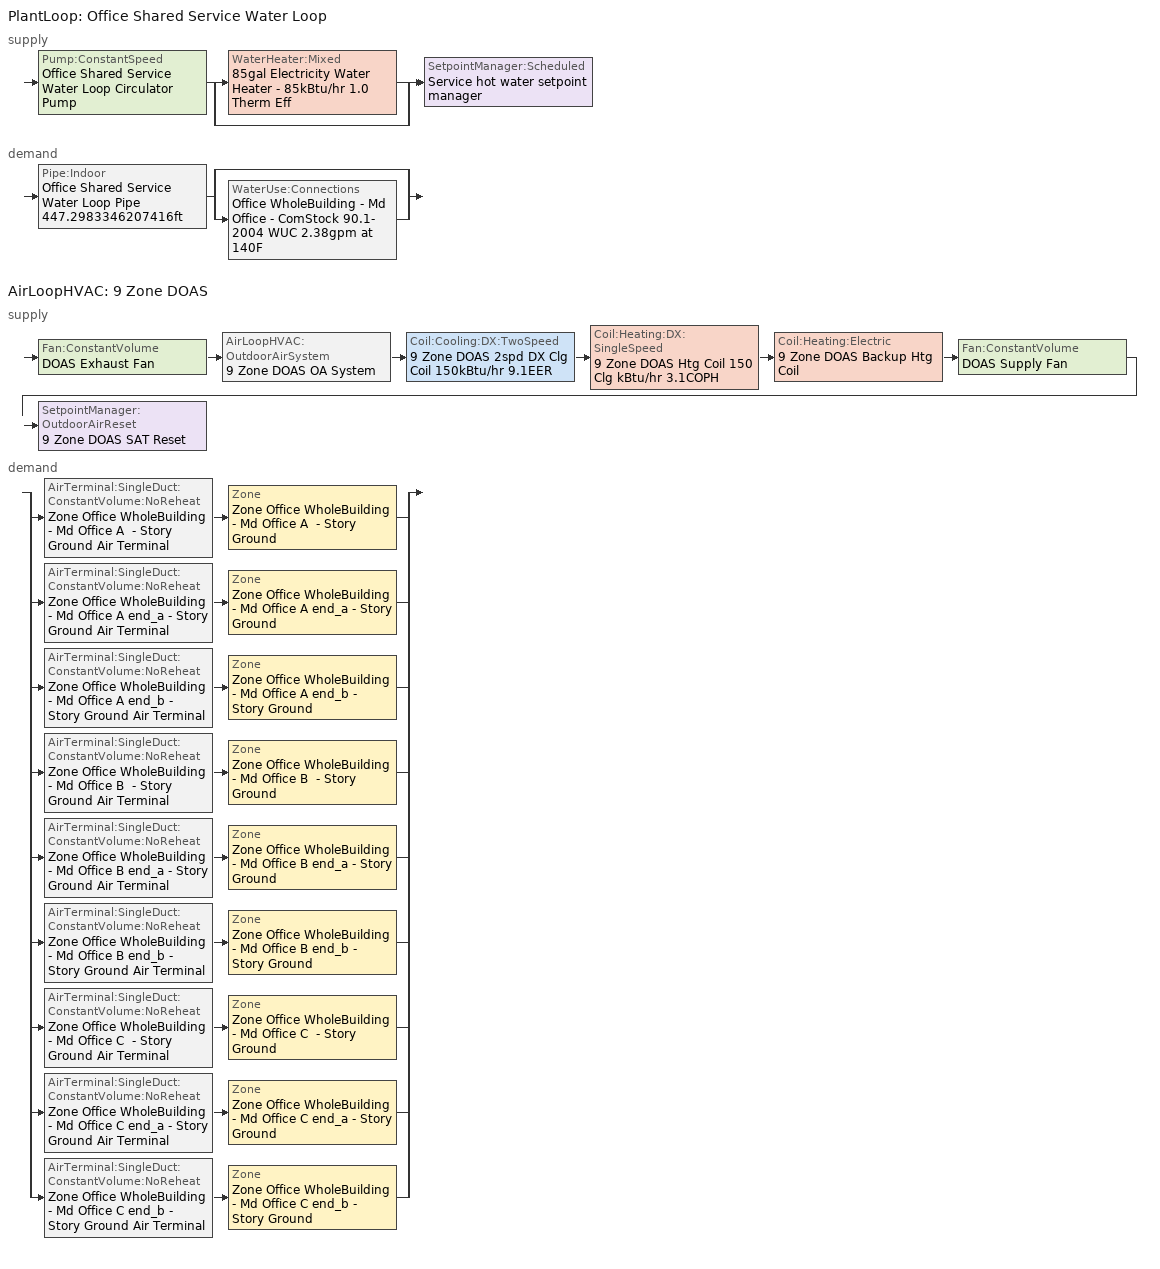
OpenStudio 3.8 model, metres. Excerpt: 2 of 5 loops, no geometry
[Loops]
PlantLoop 'Office Shared Service Water Loop'
 supply: Pump:ConstantSpeed 'Office Shared Service Water Loop Circulator Pump' > split
  | WaterHeater:Mixed '85gal Electricity Water Heater - 85kBtu/hr 1.0 Therm Eff'
  | bypass
  join > SetpointManager:Scheduled 'Service hot water setpoint manager'
 demand: Pipe:Indoor 'Office Shared Service Water Loop Pipe 447.2983346207416ft' > split
  | bypass
  | WaterUse:Connections 'Office WholeBuilding - Md Office - ComStock 90.1-2004 WUC 2.38gpm at 140F'
AirLoopHVAC '9 Zone DOAS'
 supply: Fan:ConstantVolume 'DOAS Exhaust Fan' > AirLoopHVAC:OutdoorAirSystem '9 Zone DOAS OA System' > Coil:Cooling:DX:TwoSpeed '9 Zone DOAS 2spd DX Clg Coil 150kBtu/hr 9.1EER' > Coil:Heating:DX:SingleSpeed '9 Zone DOAS Htg Coil 150 Clg kBtu/hr 3.1COPH' > Coil:Heating:Electric '9 Zone DOAS Backup Htg Coil' > Fan:ConstantVolume 'DOAS Supply Fan' > SetpointManager:OutdoorAirReset '9 Zone DOAS SAT Reset'
 demand: split
  | AirTerminal:SingleDuct:ConstantVolume:NoReheat 'Zone Office WholeBuilding - Md Office A  - Story Ground Air Terminal' > Zone 'Zone Office WholeBuilding - Md Office A  - Story Ground'
  | AirTerminal:SingleDuct:ConstantVolume:NoReheat 'Zone Office WholeBuilding - Md Office A end_a - Story Ground Air Terminal' > Zone 'Zone Office WholeBuilding - Md Office A end_a - Story Ground'
  | AirTerminal:SingleDuct:ConstantVolume:NoReheat 'Zone Office WholeBuilding - Md Office A end_b - Story Ground Air Terminal' > Zone 'Zone Office WholeBuilding - Md Office A end_b - Story Ground'
  | AirTerminal:SingleDuct:ConstantVolume:NoReheat 'Zone Office WholeBuilding - Md Office B  - Story Ground Air Terminal' > Zone 'Zone Office WholeBuilding - Md Office B  - Story Ground'
  | AirTerminal:SingleDuct:ConstantVolume:NoReheat 'Zone Office WholeBuilding - Md Office B end_a - Story Ground Air Terminal' > Zone 'Zone Office WholeBuilding - Md Office B end_a - Story Ground'
  | AirTerminal:SingleDuct:ConstantVolume:NoReheat 'Zone Office WholeBuilding - Md Office B end_b - Story Ground Air Terminal' > Zone 'Zone Office WholeBuilding - Md Office B end_b - Story Ground'
  | AirTerminal:SingleDuct:ConstantVolume:NoReheat 'Zone Office WholeBuilding - Md Office C  - Story Ground Air Terminal' > Zone 'Zone Office WholeBuilding - Md Office C  - Story Ground'
  | AirTerminal:SingleDuct:ConstantVolume:NoReheat 'Zone Office WholeBuilding - Md Office C end_a - Story Ground Air Terminal' > Zone 'Zone Office WholeBuilding - Md Office C end_a - Story Ground'
  | AirTerminal:SingleDuct:ConstantVolume:NoReheat 'Zone Office WholeBuilding - Md Office C end_b - Story Ground Air Terminal' > Zone 'Zone Office WholeBuilding - Md Office C end_b - Story Ground'
[SizingPeriod:DesignDay] Barometric Pressure {Pa}=97819; Wind Speed {m/s}=3.6; Wind Direction {deg}=230; Rain Indicator=No; Snow Indicator=No; Day of Month=21; Day Type=SummerDesignDay; Daylight Saving Time Indicator=No; Humidity Condition Type=Wetbulb; Dry-Bulb Temperature Range Modifier Type=DefaultMultipliers; Solar Model Indicator=ASHRAETau
Name | Maximum Dry-Bulb Temperature {C} | Daily Dry-Bulb Temperature Range {deltaC} | Month | Wetbulb or DewPoint at Maximum Dry-Bulb {C} | ASHRAE Clear Sky Optical Depth for Beam Irradiance | ASHRAE Clear Sky Optical Depth for Diffuse Irradiance
Greenville Greenvil October .4% Condns DB=>MCWB 1 | 29 | 11.5 | 10 | 20 | 0.354 | 2.508
Greenville Greenvil September .4% Condns DB=>MCWB 1 | 33 | 10.2 | 9 | 21.6 | 0.385 | 2.419
[Construction]
Copper pipe 0.75in type L with 0.5in fiberglass batt: Fiberglass batt 0.5in, Copper pipe 0.75in type L
[Material] Roughness=Smooth; Thermal Absorptance=0.9; Solar Absorptance=0.7; Visible Absorptance=0.7
Name | Thickness {m} | Conductivity {W/m-K} | Density {kg/m3} | Specific Heat {J/kg-K}
Copper pipe 0.75in type L | 0.001143 | 386 | 8906.27 | 385.1856
Fiberglass batt 0.5in | 0.0127 | 0.0663448 | 11.2129 | 837.36
[Sizing:Zone] Zone Cooling Design Supply Air Temperature Input Method=SupplyAirTemperature; Zone Cooling Design Supply Air Temperature {C}=12.7778; Zone Cooling Design Supply Air Temperature Difference {deltaC}=11.11; Zone Heating Design Supply Air Temperature Input Method=SupplyAirTemperature; Zone Heating Design Supply Air Temperature {C}=40; Zone Heating Design Supply Air Temperature Difference {deltaC}=11.11; Zone Cooling Design Supply Air Humidity Ratio {kg-H2O/kg-air}=0.0085; Zone Heating Design Supply Air Humidity Ratio {kg-H2O/kg-air}=0.008; Cooling Design Air Flow Method=DesignDay; Heating Design Air Flow Method=DesignDay; Account for Dedicated Outdoor Air System=Yes; Dedicated Outdoor Air System Control Strategy=NeutralSupplyAir; Dedicated Outdoor Air Low Setpoint Temperature for Design {C}=15.556; Dedicated Outdoor Air High Setpoint Temperature for Design {C}=21.111; Zone Load Sizing Method=Sensible Load Only No Latent Load; Zone Latent Cooling Design Supply Air Humidity Ratio Input Method=HumidityRatioDifference; Zone Cooling Design Supply Air Humidity Ratio Difference {kgWater/kgDryAir}=0.005; Zone Latent Heating Design Supply Air Humidity Ratio Input Method=HumidityRatioDifference; Zone Humidification Design Supply Air Humidity Ratio Difference {kgWater/kgDryAir}=0.005
Zone Office WholeBuilding - Md Office A end_a - Story Ground; Zone Office WholeBuilding - Md Office B end_a - Story Ground; Zone Office WholeBuilding - Md Office C end_a - Story Ground; Zone Office WholeBuilding - Md Office A  - Story Ground; Zone Office WholeBuilding - Md Office B  - Story Ground; Zone Office WholeBuilding - Md Office C  - Story Ground; Zone Office WholeBuilding - Md Office A end_b - Story Ground; Zone Office WholeBuilding - Md Office B end_b - Story Ground; Zone Office WholeBuilding - Md Office C end_b - Story Ground
[Zone equipment]
Zone Office WholeBuilding - Md Office A end_a - Story Ground: Zone Office WholeBuilding - Md Office A end_a - Story Ground Air Terminal, Zone Office WholeBuilding - Md Office A end_a - Story Ground VRF Terminal Unit
Zone Office WholeBuilding - Md Office B end_a - Story Ground: Zone Office WholeBuilding - Md Office B end_a - Story Ground Air Terminal, Zone Office WholeBuilding - Md Office B end_a - Story Ground VRF Terminal Unit
Zone Office WholeBuilding - Md Office C end_a - Story Ground: Zone Office WholeBuilding - Md Office C end_a - Story Ground Air Terminal, Zone Office WholeBuilding - Md Office C end_a - Story Ground VRF Terminal Unit
Zone Office WholeBuilding - Md Office A  - Story Ground: Zone Office WholeBuilding - Md Office A  - Story Ground Air Terminal, Zone Office WholeBuilding - Md Office A  - Story Ground VRF Terminal Unit
Zone Office WholeBuilding - Md Office B  - Story Ground: Zone Office WholeBuilding - Md Office B  - Story Ground Air Terminal, Zone Office WholeBuilding - Md Office B  - Story Ground VRF Terminal Unit
Zone Office WholeBuilding - Md Office C  - Story Ground: Zone Office WholeBuilding - Md Office C  - Story Ground Air Terminal, Zone Office WholeBuilding - Md Office C  - Story Ground VRF Terminal Unit
Zone Office WholeBuilding - Md Office A end_b - Story Ground: Zone Office WholeBuilding - Md Office A end_b - Story Ground Air Terminal, Zone Office WholeBuilding - Md Office A end_b - Story Ground VRF Terminal Unit
Zone Office WholeBuilding - Md Office B end_b - Story Ground: Zone Office WholeBuilding - Md Office B end_b - Story Ground Air Terminal, Zone Office WholeBuilding - Md Office B end_b - Story Ground VRF Terminal Unit
Zone Office WholeBuilding - Md Office C end_b - Story Ground: Zone Office WholeBuilding - Md Office C end_b - Story Ground Air Terminal, Zone Office WholeBuilding - Md Office C end_b - Story Ground VRF Terminal Unit
[WaterUse:Connections]
Office WholeBuilding - Md Office - ComStock 90.1-2004 WUC 2.38gpm at 140F: Drain Water Heat Exchanger Type=None; Drain Water Heat Exchanger Destination=Plant; Water Use Equipment Name 1=Office WholeBuilding - Md Office - ComStock 90.1-2004 Service Water Use 2.38gpm at 140F
[WaterUse:Equipment:Definition]
Office WholeBuilding - Md Office - ComStock 90.1-2004 Service Water Use Def 2.38gpm: Peak Flow Rate {m3/s}=0.000149996; Target Temperature Schedule=Mixed Water At Faucet Temp - 140F; Sensible Fraction Schedule=Fraction Sensible - 0.2; Latent Fraction Schedule=Fraction Latent - 0.05
[WaterUse:Equipment]
Office WholeBuilding - Md Office - ComStock 90.1-2004 Service Water Use 2.38gpm at 140F: Water Use Equipment Definition=Office WholeBuilding - Md Office - ComStock 90.1-2004 Service Water Use Def 2.38gpm; Flow Rate Fraction Schedule=OfficeMedium BLDG_SWH_SCH
[PlantLoop]
Office Shared Service Water Loop: Glycol Concentration=0; Maximum Loop Temperature {C}=60; Minimum Loop Temperature {C}=10; Maximum Loop Flow Rate {m3/s}=0.000149996; Plant Loop Volume {m3}=0.0179996; Load Distribution Scheme=Optimal
[Sizing:Plant]
Office Shared Service Water Loop: Loop Type=Heating; Design Loop Exit Temperature {C}=60; Loop Design Temperature Difference {deltaC}=5; Sizing Option=NonCoincident; Zone Timesteps in Averaging Window=1; Coincident Sizing Factor Mode=None
[SetpointManager:Scheduled]
Service hot water setpoint manager: Control Variable=Temperature; Schedule=Service Water Loop Temp - 140F; Setpoint Node or NodeList=Office Shared Service Water Loop Supply Outlet Node
[Pump:ConstantSpeed]
Office Shared Service Water Loop Circulator Pump: Rated Flow Rate {m3/s}=0.000149996; Rated Pump Head {Pa}=29890.7; Rated Power Consumption {W}=6.96735; Motor Efficiency=0.825; Fraction of Motor Inefficiencies to Fluid Stream=0; Pump Control Type=Intermittent; Design Power Sizing Method=PowerPerFlowPerPressure; Design Electric Power per Unit Flow Rate {W/(m3/s)}=348701.1; Design Shaft Power per Unit Flow Rate per Unit Head {W-s/m3-Pa}=1.28205
[WaterHeater:Mixed]
85gal Electricity Water Heater - 85kBtu/hr 1.0 Therm Eff: Tank Volume {m3}=0.323182; Setpoint Temperature Schedule=Service Water Loop Temp - 140F; Deadband Temperature Difference {deltaC}=2; Maximum Temperature Limit {C}=60; Heater Control Type=Cycle; Heater Maximum Capacity {W}=25021.1; Heater Fuel Type=Electricity; Heater Thermal Efficiency=1; Off Cycle Parasitic Fuel Consumption Rate {W}=0; Off Cycle Parasitic Fuel Type=Electricity; Off Cycle Parasitic Heat Fraction to Tank=0; On Cycle Parasitic Fuel Consumption Rate {W}=0; On Cycle Parasitic Fuel Type=Electricity; On Cycle Parasitic Heat Fraction to Tank=0; Ambient Temperature Indicator=Schedule; Ambient Temperature Schedule=Water Heater Ambient Temp Schedule - 70.0f; Off Cycle Loss Coefficient to Ambient Temperature {W/K}=2.58787; On Cycle Loss Coefficient to Ambient Temperature {W/K}=2.58787; Use Side Effectiveness=1; Source Side Effectiveness=1; Use Side Design Flow Rate {m3/s}=autosize; Source Side Design Flow Rate {m3/s}=autosize; Indirect Water Heating Recovery Time {hr}=1.5; Source Side Flow Control Mode=IndirectHeatPrimarySetpoint
[WaterHeater:Sizing]
85gal Electricity Water Heater - 85kBtu/hr 1.0 Therm Eff: Design Mode=PeakDraw; Time Storage Can Meet Peak Draw {hr}=0.538503; Time for Tank Recovery {hr}=0; Nominal Tank Volume for Autosizing Plant Connections {m3}=1
[Pipe:Indoor]
Office Shared Service Water Loop Pipe 447.2983346207416ft: Construction=Copper pipe 0.75in type L with 0.5in fiberglass batt; Environment Type=Schedule; Ambient Temperature Schedule=Office Shared Service Water Loop Piping Air Temp - 70F; Ambient Air Velocity Schedule=Office Shared Service Water Loop Piping Air Velocity - 0.67mph; Pipe Inside Diameter {m}=0.019939; Pipe Length {m}=136.337
[AirLoopHVAC]
9 Zone DOAS: Availability Schedule=9 Zone DOAS Occ Sch; Design Supply Air Flow Rate {m3/s}=1.7698; Design Return Air Flow Fraction of Supply Air Flow=1
[Sizing:System]
9 Zone DOAS: Type of Load to Size On=VentilationRequirement; Design Outdoor Air Flow Rate {m3/s}=1.7698; Central Heating Maximum System Air Flow Ratio=1; Preheat Design Temperature {C}=7; Preheat Design Humidity Ratio {kg-H2O/kg-Air}=0.008; Precool Design Temperature {C}=12.8; Precool Design Humidity Ratio {kg-H2O/kg-Air}=0.008; Central Cooling Design Supply Air Temperature {C}=15.5556; Central Heating Design Supply Air Temperature {C}=21.1111; Sizing Option=Coincident; 100% Outdoor Air in Cooling=Yes; 100% Outdoor Air in Heating=Yes; Central Cooling Design Supply Air Humidity Ratio {kg-H2O/kg-Air}=0.0085; System Outdoor Air Method=ZoneSum; Zone Maximum Outdoor Air Fraction=1; Cooling Supply Air Flow Rate Per Floor Area {m3/s-m2}=0.00996765; Cooling Fraction of Autosized Cooling Supply Air Flow Rate=1; Cooling Supply Air Flow Rate Per Unit Cooling Capacity {m3/s-W}=3.94755e-05; Heating Supply Air Flow Rate Per Floor Area {m3/s-m2}=0.00996765; Heating Fraction of Autosized Heating Supply Air Flow Rate=1; Heating Fraction of Autosized Cooling Supply Air Flow Rate=1; Heating Supply Air Flow Rate Per Unit Heating Capacity {m3/s-W}=3.15882e-05; Cooling Design Capacity Method=CoolingDesignCapacity; Cooling Design Capacity {W}=44132.68; Cooling Design Capacity Per Floor Area {W/m2}=234.7; Fraction of Autosized Cooling Design Capacity=1; Heating Design Capacity Method=HeatingDesignCapacity; Heating Design Capacity {W}=56056.08; Heating Design Capacity Per Floor Area {W/m2}=157; Fraction of Autosized Heating Design Capacity=1; Central Cooling Capacity Control Method=OnOff; Occupant Diversity=1
[Fan:ConstantVolume] Availability Schedule=Always On Discrete; Fan Total Efficiency=0.56875; Pressure Rise {Pa}=622.722; Maximum Flow Rate {m3/s}=1.7698; Motor Efficiency=0.875; Motor In Airstream Fraction=1
DOAS Supply Fan; DOAS Exhaust Fan
[Coil:Heating:Electric]
9 Zone DOAS Backup Htg Coil: Availability Schedule=Always On Discrete; Efficiency=1; Nominal Capacity {W}=56056.1
[Coil:Heating:DX:SingleSpeed]
9 Zone DOAS Htg Coil 150 Clg kBtu/hr 3.1COPH: Availability Schedule=Always On Discrete; Rated Total Heating Capacity {W}=43948.4; Rated COP {W/W}=3.361; Rated Air Flow Rate {m3/s}=1.7698; Rated Supply Fan Power Per Volume Flow Rate 2017 {W/(m3/s)}=773.3; Rated Supply Fan Power Per Volume Flow Rate 2023 {W/(m3/s)}=934.4; Total Heating Capacity Function of Temperature Curve=DXHEAT-NECB2011-REF-CAPFT; Total Heating Capacity Function of Flow Fraction Curve=DXHEAT-NECB2011-REF-CAPFFLOW; Energy Input Ratio Function of Temperature Curve=DXHEAT-NECB2011-REF-EIRFT; Energy Input Ratio Function of Flow Fraction Curve=DXHEAT-NECB2011-REF-EIRFFLOW; Part Load Fraction Correlation Curve=DXHEAT-NECB2011-REF-PLFFPLR; Defrost Energy Input Ratio Function of Temperature Curve=9 Zone DOAS Htg Coil Defrost EIR Func of Temp Curve; Defrost Strategy=ReverseCycle; Defrost Control=OnDemand; Defrost Time Period Fraction=0.166667; Resistive Defrost Heater Capacity {W}=2000
[Coil:Cooling:DX:TwoSpeed]
9 Zone DOAS 2spd DX Clg Coil 150kBtu/hr 9.1EER: Availability Schedule=Always On Discrete; Rated High Speed Total Cooling Capacity {W}=43948.4; Rated High Speed Sensible Heat Ratio=0.701083; Rated High Speed COP {W/W}=3.16622; Rated High Speed Air Flow Rate {m3/s}=1.7698; Rated High Speed Evaporator Fan Power Per Volume Flow Rate 2017 {W/(m3/s)}=773.3; Rated High Speed Evaporator Fan Power Per Volume Flow Rate 2023 {W/(m3/s)}=934.4; Unit Internal Static Air Pressure {Pa}=773.3; Total Cooling Capacity Function of Temperature Curve=HPACCoolCapFT; Total Cooling Capacity Function of Flow Fraction Curve=HPACCoolCapFFF; Energy Input Ratio Function of Temperature Curve=HPACCOOLEIRFT; Energy Input Ratio Function of Flow Fraction Curve=HPACCOOLEIRFFF; Part Load Fraction Correlation Curve=HPACCOOLPLFFPLR; Rated Low Speed Total Cooling Capacity {W}=14648; Rated Low Speed Sensible Heat Ratio=0.69; Rated Low Speed COP {W/W}=3.16622; Rated Low Speed Air Flow Rate {m3/s}=0.589875; Rated Low Speed Evaporator Fan Power Per Volume Flow Rate 2017 {W/(m3/s)}=773.3; Rated Low Speed Evaporator Fan Power Per Volume Flow Rate 2023 {W/(m3/s)}=934.4; Low Speed Total Cooling Capacity Function of Temperature Curve=HPACCoolCapFT; Low Speed Energy Input Ratio Function of Temperature Curve=HPACCOOLEIRFT; Condenser Type=AirCooled; Minimum Outdoor Dry-Bulb Temperature for Compressor Operation {C}=-25; High Speed Evaporative Condenser Effectiveness=0.9; High Speed Evaporative Condenser Air Flow Rate {m3/s}=Autosize; High Speed Evaporative Condenser Pump Rated Power Consumption {W}=Autosize; Low Speed Evaporative Condenser Effectiveness=0.9; Low Speed Evaporative Condenser Air Flow Rate {m3/s}=Autosize; Low Speed Evaporative Condenser Pump Rated Power Consumption {W}=Autosize; Basin Heater Capacity {W/K}=0; Basin Heater Setpoint Temperature {C}=2
[Controller:OutdoorAir]
9 Zone DOAS Outdoor Air Controller: Minimum Outdoor Air Flow Rate {m3/s}=1.7698; Maximum Outdoor Air Flow Rate {m3/s}=1.7698; Economizer Control Type=NoEconomizer; Economizer Control Action Type=ModulateFlow; Lockout Type=LockoutWithCompressor; Minimum Limit Type=FixedMinimum; Minimum Outdoor Air Schedule=Always On Discrete; Minimum Fraction of Outdoor Air Schedule=Always On Discrete; Controller Mechanical Ventilation=9 Zone DOAS Mechanical Ventilation Controller; High Humidity Control=No; Heat Recovery Bypass Control Type=BypassWhenWithinEconomizerLimits; Economizer Operation Staging=InterlockedWithMechanicalCooling
[Controller:MechanicalVentilation]
9 Zone DOAS Mechanical Ventilation Controller: Availability Schedule=Always On Discrete; System Outdoor Air Method=ZoneSum
[AirLoopHVAC:OutdoorAirSystem]
9 Zone DOAS OA System: Controller=9 Zone DOAS Outdoor Air Controller
[SetpointManager:OutdoorAirReset]
9 Zone DOAS SAT Reset: Control Variable=Temperature; Setpoint at Outdoor Low Temperature {C}=21.1111; Outdoor Low Temperature {C}=12.7778; Setpoint at Outdoor High Temperature {C}=15.5556; Outdoor High Temperature {C}=21.1111; Setpoint Node or NodeList=9 Zone DOAS Supply Outlet Node
[AvailabilityManager:NightCycle] Applicability Schedule=Always On Discrete; Control Type=CycleOnAny; Thermostat Tolerance {deltaC}=1; Cycling Run Time {s}=3600
Availability Manager Night Cycle 1; Availability Manager Night Cycle 2; Availability Manager Night Cycle 3; Availability Manager Night Cycle 4
[AirTerminal:SingleDuct:ConstantVolume:NoReheat] Availability Schedule=Always On Discrete
Name | Maximum Air Flow Rate {m3/s}
Zone Office WholeBuilding - Md Office A  - Story Ground Air Terminal; Zone Office WholeBuilding - Md Office C  - Story Ground Air Terminal | 0.172635
Zone Office WholeBuilding - Md Office A end_a - Story Ground Air Terminal; Zone Office WholeBuilding - Md Office A end_b - Story Ground Air Terminal; Zone Office WholeBuilding - Md Office C end_a - Story Ground Air Terminal; Zone Office WholeBuilding - Md Office C end_b - Story Ground Air Terminal | 0.0106188
Zone Office WholeBuilding - Md Office B  - Story Ground Air Terminal | 1.23066
Zone Office WholeBuilding - Md Office B end_a - Story Ground Air Terminal; Zone Office WholeBuilding - Md Office B end_b - Story Ground Air Terminal | 0.0756985
[AirConditioner:VariableRefrigerantFlow]
9 Zone VRF System: Availability Schedule=Always On Discrete; Gross Rated Total Cooling Capacity {W}=193694; Gross Rated Cooling COP {W/W}=4.287; Minimum Outdoor Temperature in Cooling Mode {C}=-15; Maximum Outdoor Temperature in Cooling Mode {C}=50; Cooling Capacity Ratio Modifier Function of Low Temperature Curve=vrf_cool_cap_f_of_low_temp; Cooling Capacity Ratio Boundary Curve=vrf_cool_cap_ratio_boundary; Cooling Capacity Ratio Modifier Function of High Temperature Curve=vrf_cool_cap_f_of_high_temp; Cooling Energy Input Ratio Modifier Function of Low Temperature Curve=vrf_cool_eir_f_of_low_temp; Cooling Energy Input Ratio Boundary Curve=vrf_cool_eir_ratio_boundary; Cooling Energy Input Ratio Modifier Function of High Temperature Curve=vrf_cool_eir_f_of_high_temp; Cooling Energy Input Ratio Modifier Function of Low Part-Load Ratio Curve=vrf_cool_eir_f_of_low_temp 1; Cooling Energy Input Ratio Modifier Function of High Part-Load Ratio Curve=vrf_cooling_eir_high_plr; Cooling Combination Ratio Correction Factor Curve=vrf_cooling_comb_ratio; Cooling Part-Load Fraction Correlation Curve=vrf_cooling_cplffplr; Gross Rated Heating Capacity {W}=193694; Rated Heating Capacity Sizing Ratio {W/W}=1; Rated Heating COP {W/W}=4.147; Minimum Outdoor Temperature in Heating Mode {C}=-25; Maximum Outdoor Temperature in Heating Mode {C}=16.1; Heating Capacity Ratio Modifier Function of Low Temperature Curve=vrf_heat_cap_f_of_low_temp; Heating Capacity Ratio Boundary Curve=vrf_heat_cap_ratio_boundary; Heating Capacity Ratio Modifier Function of High Temperature Curve=vrf_heat_cap_f_of_high_temp; Heating Energy Input Ratio Modifier Function of Low Temperature Curve=vrf_heat_eir_f_of_low_temp; Heating Energy Input Ratio Boundary Curve=vrf_heat_eir_boundary; Heating Energy Input Ratio Modifier Function of High Temperature Curve=vrf_heat_eir_f_of_high_temp; Heating Performance Curve Outdoor Temperature Type=WetBulbTemperature; Heating Energy Input Ratio Modifier Function of Low Part-Load Ratio Curve=vrf_heating_eir_low_plr; Heating Energy Input Ratio Modifier Function of High Part-Load Ratio Curve=vrf_heating_eir_hi_plr; Heating Combination Ratio Correction Factor Curve=vrf_heating_comb_ratio; Heating Part-Load Fraction Correlation Curve=vrf_heating_cplffplr; Minimum Heat Pump Part-Load Ratio=0.25; Zone Name for Master Thermostat Location=Zone Office WholeBuilding - Md Office A  - Story Ground; Master Thermostat Priority Control Type=LoadPriority; Heat Pump Waste Heat Recovery=Yes; Equivalent Piping Length used for Piping Correction Factor in Cooling Mode {m}=30.48; Vertical Height used for Piping Correction Factor {m}=10.668; Piping Correction Factor for Length in Cooling Mode Curve=Air Conditioner Variable Refrigerant Flow 1 CoolingLengthCorrectionFactor; Piping Correction Factor for Height in Cooling Mode Coefficient {1/m}=-0.000386; Equivalent Piping Length used for Piping Correction Factor in Heating Mode {m}=30.48; Piping Correction Factor for Height in Heating Mode Coefficient {1/m}=0; Crankcase Heater Power per Compressor {W}=15; Number of Compressors=3; Ratio of Compressor Size to Total Compressor Capacity {W/W}=0.33; Maximum Outdoor Dry-bulb Temperature for Crankcase Heater {C}=7; Defrost Strategy=ReverseCycle; Defrost Control=OnDemand; Defrost Energy Input Ratio Modifier Function of Temperature Curve=vrf_defrost_eir_f_of_temp; Defrost Time Period Fraction=0.058333; Resistive Defrost Heater Capacity {W}=1e-07; Maximum Outdoor Dry-bulb Temperature for Defrost Operation {C}=7; Water Condenser Volume Flow Rate {m3/s}=autosize; Evaporative Condenser Effectiveness=0.9; Evaporative Condenser Air Flow Rate {m3/s}=22.0811; Evaporative Condenser Pump Rated Power Consumption {W}=826.298; Basin Heater Capacity {W/K}=0; Basin Heater Setpoint Temperature {C}=2; Fuel Type=Electricity; Minimum Outdoor Temperature in Heat Recovery Mode {C}=-10; Maximum Outdoor Temperature in Heat Recovery Mode {C}=27.2; Initial Heat Recovery Cooling Capacity Fraction {W/W}=0.5; Heat Recovery Cooling Capacity Time Constant {hr}=0.083; Initial Heat Recovery Cooling Energy Fraction {W/W}=1; Heat Recovery Cooling Energy Time Constant {hr}=0; Initial Heat Recovery Heating Capacity Fraction {W/W}=0.5; Heat Recovery Heating Capacity Time Constant {hr}=0.083; Initial Heat Recovery Heating Energy Fraction {W/W}=0.5; Heat Recovery Heating Energy Time Constant {hr}=0
[ZoneHVAC:TerminalUnit:VariableRefrigerantFlow] Terminal Unit Availability schedule=Always On Discrete; Supply Air Fan Operating Mode Schedule=Always Off Discrete; Supply Air Fan Placement=DrawThrough; Zone Terminal Unit On Parasitic Electric Energy Use {W}=30; Zone Terminal Unit Off Parasitic Electric Energy Use {W}=20; Rated Total Heating Capacity Sizing Ratio {W/W}=1; Maximum Supply Air Temperature from Supplemental Heater {C}=Autosize; Maximum Outdoor Dry-Bulb Temperature for Supplemental Heater Operation {C}=21
Name | Supply Air Flow Rate During Cooling Operation {m3/s} | Supply Air Flow Rate When No Cooling is Needed {m3/s} | Supply Air Flow Rate During Heating Operation {m3/s} | Supply Air Flow Rate When No Heating is Needed {m3/s} | Outdoor Air Flow Rate During Cooling Operation {m3/s} | Outdoor Air Flow Rate During Heating Operation {m3/s} | Outdoor Air Flow Rate When No Cooling or Heating is Needed {m3/s} | Supply Air Fan | Cooling Coil | Heating Coil
Zone Office WholeBuilding - Md Office A  - Story Ground VRF Terminal Unit | 1.11695 | 1.11695 | 1.11695 | 1.11695 | 0.172635 | 0.172635 | 0.172635 | Zone Office WholeBuilding - Md Office A  - Story Ground VRF Unit Cycling Fan | Zone HVAC Terminal Unit Variable Refrigerant Flow 1 Cooling Coil | Zone HVAC Terminal Unit Variable Refrigerant Flow 1 Heating Coil
Zone Office WholeBuilding - Md Office A end_a - Story Ground VRF Terminal Unit | 0.12274 | 0.12274 | 0.12274 | 0.12274 | 0.0106188 | 0.0106188 | 0.0106188 | Zone Office WholeBuilding - Md Office A end_a - Story Ground VRF Unit Cycling Fan | Zone HVAC Terminal Unit Variable Refrigerant Flow 1 Cooling Coil 1 | Zone HVAC Terminal Unit Variable Refrigerant Flow 1 Heating Coil 1
Zone Office WholeBuilding - Md Office A end_b - Story Ground VRF Terminal Unit | 0.105128 | 0.105128 | 0.105128 | 0.105128 | 0.0106188 | 0.0106188 | 0.0106188 | Zone Office WholeBuilding - Md Office A end_b - Story Ground VRF Unit Cycling Fan | Zone HVAC Terminal Unit Variable Refrigerant Flow 1 Cooling Coil 2 | Zone HVAC Terminal Unit Variable Refrigerant Flow 1 Heating Coil 2
Zone Office WholeBuilding - Md Office B  - Story Ground VRF Terminal Unit | 4.08721 | 4.08721 | 4.08721 | 4.08721 | 1.23066 | 1.23066 | 1.23066 | Zone Office WholeBuilding - Md Office B  - Story Ground VRF Unit Cycling Fan | Zone HVAC Terminal Unit Variable Refrigerant Flow 1 Cooling Coil 3 | Zone HVAC Terminal Unit Variable Refrigerant Flow 1 Heating Coil 3
Zone Office WholeBuilding - Md Office B end_a - Story Ground VRF Terminal Unit | 0.648677 | 0.648677 | 0.648677 | 0.648677 | 0.0756985 | 0.0756985 | 0.0756985 | Zone Office WholeBuilding - Md Office B end_a - Story Ground VRF Unit Cycling Fan | Zone HVAC Terminal Unit Variable Refrigerant Flow 1 Cooling Coil 4 | Zone HVAC Terminal Unit Variable Refrigerant Flow 1 Heating Coil 4
Zone Office WholeBuilding - Md Office B end_b - Story Ground VRF Terminal Unit | 0.563635 | 0.563635 | 0.563635 | 0.563635 | 0.0756985 | 0.0756985 | 0.0756985 | Zone Office WholeBuilding - Md Office B end_b - Story Ground VRF Unit Cycling Fan | Zone HVAC Terminal Unit Variable Refrigerant Flow 1 Cooling Coil 5 | Zone HVAC Terminal Unit Variable Refrigerant Flow 1 Heating Coil 5
Zone Office WholeBuilding - Md Office C  - Story Ground VRF Terminal Unit | 1.57451 | 1.57451 | 1.57451 | 1.57451 | 0.172635 | 0.172635 | 0.172635 | Zone Office WholeBuilding - Md Office C  - Story Ground VRF Unit Cycling Fan | Zone HVAC Terminal Unit Variable Refrigerant Flow 1 Cooling Coil 6 | Zone HVAC Terminal Unit Variable Refrigerant Flow 1 Heating Coil 6
Zone Office WholeBuilding - Md Office C end_a - Story Ground VRF Terminal Unit | 0.137887 | 0.137887 | 0.137887 | 0.137887 | 0.0106188 | 0.0106188 | 0.0106188 | Zone Office WholeBuilding - Md Office C end_a - Story Ground VRF Unit Cycling Fan | Zone HVAC Terminal Unit Variable Refrigerant Flow 1 Cooling Coil 7 | Zone HVAC Terminal Unit Variable Refrigerant Flow 1 Heating Coil 7
Zone Office WholeBuilding - Md Office C end_b - Story Ground VRF Terminal Unit | 0.141398 | 0.141398 | 0.141398 | 0.141398 | 0.0106188 | 0.0106188 | 0.0106188 | Zone Office WholeBuilding - Md Office C end_b - Story Ground VRF Unit Cycling Fan | Zone HVAC Terminal Unit Variable Refrigerant Flow 1 Cooling Coil 8 | Zone HVAC Terminal Unit Variable Refrigerant Flow 1 Heating Coil 8
[Coil:Cooling:DX:VariableRefrigerantFlow] Availability Schedule=Always On Discrete
Name | Rated Total Cooling Capacity {W} | Rated Sensible Heat Ratio | Rated Air Flow Rate {m3/s} | Cooling Capacity Ratio Modifier Function of Temperature Curve | Cooling Capacity Modifier Curve Function of Flow Fraction
Zone HVAC Terminal Unit Variable Refrigerant Flow 1 Cooling Coil | 24815.1 | 0.736937 | 1.11695 | VRFTUCoolCapFT | VRFACCoolCapFFF
Zone HVAC Terminal Unit Variable Refrigerant Flow 1 Cooling Coil 1 | 2540.11 | 0.763079 | 0.12274 | VRFTUCoolCapFT 1 | VRFACCoolCapFFF 1
Zone HVAC Terminal Unit Variable Refrigerant Flow 1 Cooling Coil 2 | 2222.98 | 0.754816 | 0.105128 | VRFTUCoolCapFT 2 | VRFACCoolCapFFF 2
Zone HVAC Terminal Unit Variable Refrigerant Flow 1 Cooling Coil 3 | 101495 | 0.701083 | 4.08721 | VRFTUCoolCapFT 3 | VRFACCoolCapFFF 3
Zone HVAC Terminal Unit Variable Refrigerant Flow 1 Cooling Coil 4 | 13142.6 | 0.771385 | 0.648677 | VRFTUCoolCapFT 4 | VRFACCoolCapFFF 4
Zone HVAC Terminal Unit Variable Refrigerant Flow 1 Cooling Coil 5 | 12300.6 | 0.743871 | 0.563635 | VRFTUCoolCapFT 5 | VRFACCoolCapFFF 5
Zone HVAC Terminal Unit Variable Refrigerant Flow 1 Cooling Coil 6 | 31655.3 | 0.773713 | 1.57451 | VRFTUCoolCapFT 6 | VRFACCoolCapFFF 6
Zone HVAC Terminal Unit Variable Refrigerant Flow 1 Cooling Coil 7 | 2667.24 | 0.789624 | 0.137887 | VRFTUCoolCapFT 7 | VRFACCoolCapFFF 7
Zone HVAC Terminal Unit Variable Refrigerant Flow 1 Cooling Coil 8 | 2854.55 | 0.772465 | 0.141398 | VRFTUCoolCapFT 8 | VRFACCoolCapFFF 8
[Coil:Heating:DX:VariableRefrigerantFlow] Availability Schedule=Always On Discrete
Name | Rated Total Heating Capacity {W} | Rated Air Flow Rate {m3/s} | Heating Capacity Ratio Modifier Function of Temperature Curve | Heating Capacity Modifier Function of Flow Fraction Curve
Zone HVAC Terminal Unit Variable Refrigerant Flow 1 Heating Coil | 24815.1 | 1.11695 | Coil Heating DX Variable Refrigerant Flow 1 VRFTUHeatCAPFT | Coil Heating DX Variable Refrigerant Flow 1 VRFACCoolCapFFF
Zone HVAC Terminal Unit Variable Refrigerant Flow 1 Heating Coil 1 | 2540.11 | 0.12274 | Coil Heating DX Variable Refrigerant Flow 1 VRFTUHeatCAPFT 1 | Coil Heating DX Variable Refrigerant Flow 1 VRFACCoolCapFFF 1
Zone HVAC Terminal Unit Variable Refrigerant Flow 1 Heating Coil 2 | 2222.98 | 0.105128 | Coil Heating DX Variable Refrigerant Flow 1 VRFTUHeatCAPFT 2 | Coil Heating DX Variable Refrigerant Flow 1 VRFACCoolCapFFF 2
Zone HVAC Terminal Unit Variable Refrigerant Flow 1 Heating Coil 3 | 101495 | 4.08721 | Coil Heating DX Variable Refrigerant Flow 1 VRFTUHeatCAPFT 3 | Coil Heating DX Variable Refrigerant Flow 1 VRFACCoolCapFFF 3
Zone HVAC Terminal Unit Variable Refrigerant Flow 1 Heating Coil 4 | 13142.6 | 0.648677 | Coil Heating DX Variable Refrigerant Flow 1 VRFTUHeatCAPFT 4 | Coil Heating DX Variable Refrigerant Flow 1 VRFACCoolCapFFF 4
Zone HVAC Terminal Unit Variable Refrigerant Flow 1 Heating Coil 5 | 12300.6 | 0.563635 | Coil Heating DX Variable Refrigerant Flow 1 VRFTUHeatCAPFT 5 | Coil Heating DX Variable Refrigerant Flow 1 VRFACCoolCapFFF 5
Zone HVAC Terminal Unit Variable Refrigerant Flow 1 Heating Coil 6 | 31655.3 | 1.57451 | Coil Heating DX Variable Refrigerant Flow 1 VRFTUHeatCAPFT 6 | Coil Heating DX Variable Refrigerant Flow 1 VRFACCoolCapFFF 6
Zone HVAC Terminal Unit Variable Refrigerant Flow 1 Heating Coil 7 | 2667.24 | 0.137887 | Coil Heating DX Variable Refrigerant Flow 1 VRFTUHeatCAPFT 7 | Coil Heating DX Variable Refrigerant Flow 1 VRFACCoolCapFFF 7
Zone HVAC Terminal Unit Variable Refrigerant Flow 1 Heating Coil 8 | 2854.55 | 0.141398 | Coil Heating DX Variable Refrigerant Flow 1 VRFTUHeatCAPFT 8 | Coil Heating DX Variable Refrigerant Flow 1 VRFACCoolCapFFF 8
[Fan:OnOff] Availability Schedule=Always On Discrete; Fan Total Efficiency=0.1595; Pressure Rise {Pa}=300; Motor Efficiency=0.29; Motor In Airstream Fraction=1
Name | Maximum Flow Rate {m3/s} | Fan Power Ratio Function of Speed Ratio Curve | Fan Efficiency Ratio Function of Speed Ratio Curve
Zone Office WholeBuilding - Md Office A  - Story Ground VRF Unit Cycling Fan | 1.11695 | Fan On Off Power Curve | Fan On Off Efficiency Curve
Zone Office WholeBuilding - Md Office A end_a - Story Ground VRF Unit Cycling Fan | 0.12274 | Fan On Off Power Curve 1 | Fan On Off Efficiency Curve 1
Zone Office WholeBuilding - Md Office A end_b - Story Ground VRF Unit Cycling Fan | 0.105128 | Fan On Off Power Curve 2 | Fan On Off Efficiency Curve 2
Zone Office WholeBuilding - Md Office B  - Story Ground VRF Unit Cycling Fan | 4.08721 | Fan On Off Power Curve 3 | Fan On Off Efficiency Curve 3
Zone Office WholeBuilding - Md Office B end_a - Story Ground VRF Unit Cycling Fan | 0.648677 | Fan On Off Power Curve 4 | Fan On Off Efficiency Curve 4
Zone Office WholeBuilding - Md Office B end_b - Story Ground VRF Unit Cycling Fan | 0.563635 | Fan On Off Power Curve 5 | Fan On Off Efficiency Curve 5
Zone Office WholeBuilding - Md Office C  - Story Ground VRF Unit Cycling Fan | 1.57451 | Fan On Off Power Curve 6 | Fan On Off Efficiency Curve 6
Zone Office WholeBuilding - Md Office C end_a - Story Ground VRF Unit Cycling Fan | 0.137887 | Fan On Off Power Curve 7 | Fan On Off Efficiency Curve 7
Zone Office WholeBuilding - Md Office C end_b - Story Ground VRF Unit Cycling Fan | 0.141398 | Fan On Off Power Curve 8 | Fan On Off Efficiency Curve 8
[Schedule:Ruleset]
Name | Default Day Schedule | Summer Design Day Schedule | Winter Design Day Schedule
OfficeMedium BLDG_SWH_SCH | OfficeMedium BLDG_SWH_SCH Default | OfficeMedium BLDG_SWH_SCH Summer Design Day | OfficeMedium BLDG_SWH_SCH Winter Design Day
Fraction Sensible - 0.2 | Fraction Sensible - 0.2 Default
Fraction Latent - 0.05 | Fraction Latent - 0.05 Default
Mixed Water At Faucet Temp - 140F | Mixed Water At Faucet Temp - 140F Default
Service Water Loop Temp - 140F | Service Water Loop Temp - 140F Default
Water Heater Ambient Temp Schedule - 70.0f | Water Heater Ambient Temp Schedule - 70.0f Default
Office Shared Service Water Loop Piping Air Temp - 70F | Office Shared Service Water Loop Piping Air Temp - 70F Default
Office Shared Service Water Loop Piping Air Velocity - 0.67mph | Office Shared Service Water Loop Piping Air Velocity - 0.67mph Default
9 Zone DOAS Occ Sch | 9 Zone DOAS Occ Sch Default | 9 Zone DOAS Occ Sch Summer Design Day | 9 Zone DOAS Occ Sch Winter Design Day
[Schedule:Day]
OfficeMedium BLDG_SWH_SCH Default: Average, 6, 45, 0, 7, 0, 0.00275862, 7, 15, 0.00551724, 7, 30, 0.00827586, 7, 45, 0.0110345, 8, 0, 0.0137931, 8, 15, 0.0165517, 8, 30, 0.0193103, 8, 45, 0.022069, 9, 0, 0.0248276, 9, 15, 0.0275862, 9, 30, 0.0303448, 9, 45, 0.0331034, 10, 0, 0.0358621, 10, 15, 0.0386207, 10, 22, 0.04, 10, 37, 0.0430769, 10, 52, 0.0461538, 11, 7, 0.0492308, 11, 22, 0.0523077, 11, 37, 0.0553846, 11, 52, 0.0584615, 12, 0, 0.06, 12, 30, 0.06, 12, 45, 0.0675, 13, 0, 0.075, 13, 15, 0.0825, 13, 30, 0.09, 13, 37, 0.06, 13, 45, 0.04, 14, 0, 0.0366667, 14, 15, 0.0333333, 14, 30, 0.03, 14, 45, 0.0266667, 15, 0, 0.0233333, 15, 15, 0.02, 15, 30, 0.0166667, 15, 45, 0.0133333, 16, 0, 0.01, 16, 15, 0.00666667, 16, 30, 0.00333333, 16, 45, 0, 24, 0, 0
OfficeMedium BLDG_SWH_SCH Summer Design Day: 6, 0, 0, 7, 0, 0.07, 8, 0, 0.19, 9, 0, 0.35, 10, 0, 0.38, 11, 0, 0.39, 12, 0, 0.47, 13, 0, 0.57, 14, 0, 0.54, 15, 0, 0.34, 16, 0, 0.33, 17, 0, 0.44, 18, 0, 0.26, 19, 0, 0.21, 20, 0, 0.15, 21, 0, 0.17, 22, 0, 0.08, 24, 0, 0.05
OfficeMedium BLDG_SWH_SCH SmrDsn|Wkdy Day: Average, 0, 15, 0.02, 0, 30, 0.015, 0, 45, 0.01, 1, 0, 0.005, 1, 15, 0, 5, 45, 0, 6, 0, 0.0175, 6, 15, 0.035, 6, 30, 0.0525, 6, 45, 0.07, 7, 0, 0.1, 7, 15, 0.13, 7, 30, 0.16, 7, 45, 0.19, 8, 0, 0.23, 8, 15, 0.27, 8, 30, 0.31, 8, 45, 0.35, 9, 0, 0.3575, 9, 15, 0.365, 9, 30, 0.3725, 9, 45, 0.38, 10, 0, 0.3825, 10, 15, 0.385, 10, 30, 0.3875, 10, 45, 0.39, 11, 0, 0.416667, 11, 15, 0.443333, 11, 30, 0.47, 11, 45, 0.495, 12, 0, 0.52, 12, 15, 0.545, 12, 30, 0.57, 12, 45, 0.5625, 13, 0, 0.555, 13, 15, 0.5475, 13, 30, 0.54, 13, 45, 0.49, 14, 0, 0.44, 14, 15, 0.39, 14, 30, 0.34, 14, 45, 0.3375, 15, 0, 0.335, 15, 15, 0.3325, 15, 30, 0.33, 15, 45, 0.366667, 16, 0, 0.403333, 16, 15, 0.44, 16, 30, 0.395, 16, 45, 0.35, 17, 0, 0.305, 17, 15, 0.26, 17, 30, 0.2475, 17, 45, 0.235, 18, 0, 0.2225, 18, 15, 0.21, 18, 30, 0.195, 18, 45, 0.18, 19, 0, 0.165, 19, 15, 0.15, 19, 30, 0.155, 19, 45, 0.16, 20, 0, 0.165, 20, 15, 0.17, 20, 30, 0.1475, 20, 45, 0.125, 21, 0, 0.1025, 21, 15, 0.08, 21, 30, 0.0725, 21, 45, 0.065, 22, 0, 0.0575, 22, 15, 0.05, 22, 45, 0.05, 23, 0, 0.045, 23, 15, 0.04, 23, 30, 0.035, 23, 45, 0.03, 24, 0, 0.025
OfficeMedium BLDG_SWH_SCH Winter Design Day: 6, 0, 0, 7, 0, 0.07, 8, 0, 0.11, 9, 0, 0.15, 10, 0, 0.21, 11, 0, 0.19, 12, 0, 0.23, 13, 0, 0.2, 14, 0, 0.19, 15, 0, 0.15, 16, 0, 0.13, 17, 0, 0.14, 19, 0, 0.07, 24, 0, 0
OfficeMedium BLDG_SWH_SCH WntrDsn|Sat Day: Average, 8, 15, 0, 8, 30, 0.0175, 8, 45, 0.035, 9, 0, 0.0525, 9, 15, 0.07, 9, 30, 0.08, 9, 45, 0.09, 10, 0, 0.1, 10, 15, 0.11, 10, 30, 0.136667, 10, 37, 0.15, 10, 52, 0.196667, 11, 0, 0.19, 11, 15, 0.2, 11, 30, 0.21, 11, 45, 0.22, 12, 0, 0.23, 12, 15, 0.2225, 12, 30, 0.215, 12, 45, 0.2075, 13, 0, 0.2, 13, 15, 0.193333, 13, 22, 0.19, 13, 37, 0.136667, 13, 45, 0.13, 14, 0, 0.1325, 14, 15, 0.135, 14, 30, 0.1375, 14, 45, 0.14, 15, 0, 0.1225, 15, 15, 0.105, 15, 30, 0.0875, 15, 45, 0.07, 16, 15, 0.07, 16, 30, 0.06125, 16, 45, 0.0525, 17, 0, 0.04375, 17, 15, 0.035, 17, 30, 0.02625, 17, 45, 0.0175, 18, 0, 0.00875, 18, 15, 0, 24, 0, 0
Fraction Sensible - 0.2 Default: 24, 0, 0.2
Fraction Latent - 0.05 Default: 24, 0, 0.05
Mixed Water At Faucet Temp - 140F Default; Service Water Loop Temp - 140F Default: 24, 0, 60
Water Heater Ambient Temp Schedule - 70.0f Default; Office Shared Service Water Loop Piping Air Temp - 70F Default: 24, 0, 21.1111
Office Shared Service Water Loop Piping Air Velocity - 0.67mph Default: 24, 0, 0.3
9 Zone DOAS Occ Sch Default: 7, 0, 0, 18, 0, 1, 24, 0, 0
9 Zone DOAS Occ Sch Winter Design Day; 9 Zone DOAS Occ Sch Summer Design Day: 24, 0, 1
9 Zone DOAS Occ Sch Saturday: 9, 30, 0, 13, 15, 1, 24, 0, 0
9 Zone DOAS Occ Sch Sunday: 24, 0, 0
[Schedule:Rule] Date Specification Type=DateRange; Start Month=1; Start Day=1; End Month=12; End Day=31
Name | Schedule Ruleset | Rule Order | Day Schedule | Apply Monday | Apply Tuesday | Apply Wednesday | Apply Thursday | Apply Friday | Apply Saturday | Apply Sunday
Schedule Rule 12 | OfficeMedium BLDG_SWH_SCH | 1 | OfficeMedium BLDG_SWH_SCH SmrDsn|Wkdy Day | Yes | Yes | Yes | Yes | Yes
Schedule Rule 13 | OfficeMedium BLDG_SWH_SCH | 0 | OfficeMedium BLDG_SWH_SCH WntrDsn|Sat Day |  |  |  |  |  | Yes
9 Zone DOAS Occ Sch Saturday Rule | 9 Zone DOAS Occ Sch | 1 | 9 Zone DOAS Occ Sch Saturday |  |  |  |  |  | Yes
9 Zone DOAS Occ Sch Sunday Rule | 9 Zone DOAS Occ Sch | 0 | 9 Zone DOAS Occ Sch Sunday |  |  |  |  |  |  | Yes
[Schedule:Constant]
Name | Value
Always On Discrete | 1
Always Off Discrete | 0
[Curve:Biquadratic]
Name | Coefficient1 Constant | Coefficient2 x | Coefficient3 x**2 | Coefficient4 y | Coefficient5 y**2 | Coefficient6 x*y | Minimum Value of x | Maximum Value of x | Minimum Value of y | Maximum Value of y | Minimum Curve Output | Maximum Curve Output
9 Zone DOAS Htg Coil Defrost EIR Func of Temp Curve; HPACCOOLEIRFT | 0.297145 | 0.0430933 | -0.000748766 | 0.00597727 | 0.000482112 | -0.000956448 | 12.77778 | 23.88889 | 21.11111 | 46.11111
Air Conditioner Variable Refrigerant Flow 1 CoolingLengthCorrectionFactor | 2.03882 | -0.00242606 | 3.5512e-06 | -1.68581 | 0.668703 | -4.5706e-05 | 7.62 | 182.88 | 0.8 | 1.5
vrf_cool_cap_f_of_low_temp | -1.69653 | 0.207248 | -0.00343146 | 0.0163816 | -6.73872e-05 | -0.000849848 | 13.9 | 23.9 | -5 | 43.3 | 0.59 | 1.33
vrf_cool_cap_f_of_high_temp | 0.686736 | 0.0207631 | 0.0005447 | -0.0016218 | -4.259e-07 | -0.0003392 | 15 | 24 | 16 | 43
vrf_cool_eir_f_of_low_temp | -1.61908 | 0.185965 | -0.0038961 | -0.00901995 | 0.0003034 | 0.000476049 | 13.9 | 23.9 | -5 | 43.3 | 0.27 | 1.15
vrf_cool_eir_f_of_high_temp | -1.43951 | 0.161985 | -0.00349118 | 0.0269443 | 0.000134616 | -0.000671494 | 15 | 23.9 | 16.8 | 43.3
vrf_heat_cap_f_of_low_temp | 0.98322 | 0.0157168 | -0.000835032 | 0.0522939 | -0.000531556 | -0.00190606 | 16.1 | 23.9 | -25 | 13.3 | 0.515152 | 1.2
vrf_heat_cap_f_of_high_temp | 2.58599 | -0.0953227 | 0.000955329 | 0 | 0 | 0 | 21.1 | 27.2 | -944 | 15
vrf_heat_eir_f_of_low_temp | 0.75683 | 0.04575 | -0.00136357 | 0.0554885 | -0.00120701 | -0.00303329 | 16.1 | 23.9 | -25 | 13.3 | 0.7 | 1.184
vrf_heat_eir_f_of_high_temp | 1.38857 | -0.0229771 | 0.000537274 | -0.0273937 | 0.000403043 | -5.9786e-05 | 21.1 | 27.2 | 0 | 1
vrf_defrost_eir_f_of_temp | -1.61908 | 0.185965 | -0.0038961 | -0.00901995 | 0.0003034 | 0.000476049 | 13.9 | 23.9 | -5 | 50 | 0.27 | 1.155
VRFTUCoolCapFT; VRFTUCoolCapFT 1; VRFTUCoolCapFT 2; VRFTUCoolCapFT 3; VRFTUCoolCapFT 4; VRFTUCoolCapFT 5; VRFTUCoolCapFT 6; VRFTUCoolCapFT 7; VRFTUCoolCapFT 8 | 0.0585884 | 0.0587397 | -0.000210275 | 0.010937 | -0.000121955 | -0.000524662 | 15 | 23.89 | 20 | 43.33 | 0.8083 | 1.2583
Coil Heating DX Variable Refrigerant Flow 1 VRFTUHeatCAPFT; Coil Heating DX Variable Refrigerant Flow 1 VRFTUHeatCAPFT 1; Coil Heating DX Variable Refrigerant Flow 1 VRFTUHeatCAPFT 2; Coil Heating DX Variable Refrigerant Flow 1 VRFTUHeatCAPFT 3; Coil Heating DX Variable Refrigerant Flow 1 VRFTUHeatCAPFT 4; Coil Heating DX Variable Refrigerant Flow 1 VRFTUHeatCAPFT 5; Coil Heating DX Variable Refrigerant Flow 1 VRFTUHeatCAPFT 6; Coil Heating DX Variable Refrigerant Flow 1 VRFTUHeatCAPFT 7; Coil Heating DX Variable Refrigerant Flow 1 VRFTUHeatCAPFT 8 | 0.375444 | 0.0668191 | -0.00194171 | 0.0442618 | -0.000400958 | -0.00148198 | 21.11 | 27.22 | -15 | 18.33 | 0.6074 | 1
HPACCoolCapFT | 0.766956 | 0.0107756 | -4.14703e-05 | 0.00134961 | -0.000261144 | 0.000457488 | 12.77778 | 23.88889 | 21.11111 | 46.11111
[Curve:Cubic]
Name | Coefficient1 Constant | Coefficient2 x | Coefficient3 x**2 | Coefficient4 x**3 | Minimum Value of x | Maximum Value of x | Minimum Curve Output | Maximum Curve Output
vrf_cool_cap_ratio_boundary | 25.73 | -0.0315004 | -0.014166 | 0 | 11 | 30
vrf_cool_eir_ratio_boundary | 25.7347 | -0.0315004 | -0.014166 | 0 | 15 | 24
vrf_cool_eir_f_of_low_temp 1 | 0.0734992 | 0.334783 | 0.591613 | 0 | 0.25 | 1 | 0 | 1
vrf_cooling_eir_high_plr; vrf_heating_eir_hi_plr | 1 | 0 | 0 | 0 | 1 | 1.5
vrf_cooling_comb_ratio | 0.24034 | -0.21873 | 1.97941 | -1.02636 | 0.5 | 2 | 0.5 | 1.056
vrf_cooling_cplffplr; vrf_heating_cplffplr | 0.85 | 0.15 | 0 | 0 | 1 | 1
vrf_heat_cap_ratio_boundary; vrf_heat_eir_boundary | 58.577 | -3.0255 | 0.0193 | 0 | 15 | 23.9
vrf_heating_eir_low_plr | 0.0724907 | 0.65819 | 0.26926 | 0 | 0.25 | 1 | 0 | 1
vrf_heating_comb_ratio | 0.62115 | -1.55798 | 3.36817 | -1.4224 | 0.5 | 2 | 0.5 | 1.155
Fan On Off Efficiency Curve; Fan On Off Efficiency Curve 1; Fan On Off Efficiency Curve 2; Fan On Off Efficiency Curve 3; Fan On Off Efficiency Curve 4; Fan On Off Efficiency Curve 5; Fan On Off Efficiency Curve 6; Fan On Off Efficiency Curve 7; Fan On Off Efficiency Curve 8 | 1 | 0 | 0 | 0 | 0 | 1
DXHEAT-NECB2011-REF-CAPFT | 0.729 | 0.0319 | 0.000136 | -8.75e-06 | -20 | 20
DXHEAT-NECB2011-REF-CAPFFLOW | 0.84 | 0.16 | 0 | 0 | 0.5 | 1.5
DXHEAT-NECB2011-REF-EIRFT | 1.2183 | -0.03612 | 0.00142 | -2.68e-05 | -20 | 20
DXHEAT-NECB2011-REF-PLFFPLR | 0.3696 | 2.3362 | -2.9577 | 1.2596 | 0.7 | 1
[Curve:Quadratic]
Name | Coefficient1 Constant | Coefficient2 x | Coefficient3 x**2 | Minimum Value of x | Maximum Value of x
VRFACCoolCapFFF; Coil Heating DX Variable Refrigerant Flow 1 VRFACCoolCapFFF; VRFACCoolCapFFF 1; Coil Heating DX Variable Refrigerant Flow 1 VRFACCoolCapFFF 1; VRFACCoolCapFFF 2; Coil Heating DX Variable Refrigerant Flow 1 VRFACCoolCapFFF 2; VRFACCoolCapFFF 3; Coil Heating DX Variable Refrigerant Flow 1 VRFACCoolCapFFF 3; VRFACCoolCapFFF 4; Coil Heating DX Variable Refrigerant Flow 1 VRFACCoolCapFFF 4; VRFACCoolCapFFF 5; Coil Heating DX Variable Refrigerant Flow 1 VRFACCoolCapFFF 5; VRFACCoolCapFFF 6; Coil Heating DX Variable Refrigerant Flow 1 VRFACCoolCapFFF 6; VRFACCoolCapFFF 7; Coil Heating DX Variable Refrigerant Flow 1 VRFACCoolCapFFF 7; VRFACCoolCapFFF 8; Coil Heating DX Variable Refrigerant Flow 1 VRFACCoolCapFFF 8; HPACCoolCapFFF | 0.8 | 0.2 | 0 | 0.5 | 1.5
DXHEAT-NECB2011-REF-EIRFFLOW | 1.3824 | -0.4336 | 0.0512 | 0 | 1
HPACCOOLEIRFFF | 1.156 | -0.1816 | 0.0256 | 0.5 | 1.5
HPACCOOLPLFFPLR | 0.85 | 0.15 | 0 | 0 | 1
[Curve:Exponent] Coefficient1 Constant=1; Coefficient2 Constant=0; Coefficient3 Constant=0; Minimum Value of x=0; Maximum Value of x=1
Fan On Off Power Curve; Fan On Off Power Curve 1; Fan On Off Power Curve 2; Fan On Off Power Curve 3; Fan On Off Power Curve 4; Fan On Off Power Curve 5; Fan On Off Power Curve 6; Fan On Off Power Curve 7; Fan On Off Power Curve 8
